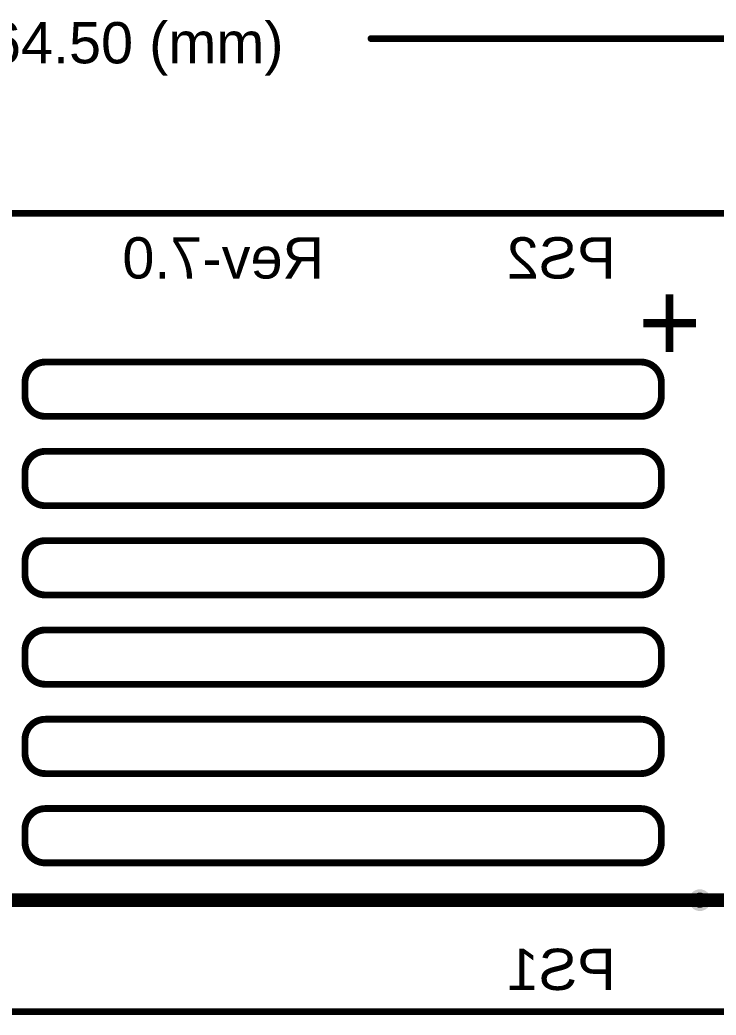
# Model space of a CAD drawing. Header units: millimetres. Extents: x -115 to 124, y -6 to 61.
# Drawn here: x -38.37 to -12.65, y -0.88 to 35.9 of the extents above; entities that cross this region are included whole.
import ezdxf

# ---------------------------------------------------------------- set-up
doc = ezdxf.new("R2010")
doc.units = ezdxf.units.MM
for name, color, linetype in [('BottomLayer', 5, 'Continuous'), ('BottomOverlay', 54, 'Continuous'), ('BottomSolder', 6, 'Continuous'), ('DrillDrawing', 1, 'Continuous'), ('Mechanical1', 6, 'Continuous'), ('Mechanical2', 216, 'Continuous'), ('MultiLayer', 9, 'Continuous'), ('TopLayer', 1, 'Continuous'), ('TopSolder', 216, 'Continuous'), ('ViaHoleLayer', 16, 'Continuous')]:
    doc.layers.add(name, color=color, linetype=linetype)
doc.styles.add('Arial', font='', dxfattribs={"height": 0.2})
doc.styles.get('Arial').set_extended_font_data('Arial')

# ---------------------------------------------------------------- blocks, each defined once
blk = doc.blocks.new('18650_CELL_PAD_B_11')
at = {"layer": 'BottomOverlay', "text_generation_flag": 2}
blk.add_text('+', height=3, rotation=180, dxfattribs=at).set_placement((6.347, 0.759))

msp = doc.modelspace()

# ---------------------------------------------------------------- hatches: boundary and pattern name
at = {"layer": 'BottomLayer'}
h = msp.add_hatch(color=5, dxfattribs=at)
edge = h.paths.add_edge_path()
edge.add_arc((-13.248, 3.37), 0.3, 0, 360)
at = {"layer": 'BottomSolder'}
h = msp.add_hatch(color=6, dxfattribs=at)
edge = h.paths.add_edge_path()
edge.add_arc((-13.248, 3.37), 0.402, 0, 360)
at = {"layer": 'TopLayer'}
h = msp.add_hatch(color=1, dxfattribs=at)
edge = h.paths.add_edge_path()
edge.add_arc((-13.248, 3.37), 0.3, 0, 360)
at = {"layer": 'TopSolder'}
h = msp.add_hatch(color=216, dxfattribs=at)
edge = h.paths.add_edge_path()
edge.add_arc((-13.248, 3.37), 0.402, 0, 360)
at = {"layer": 'ViaHoleLayer'}
h = msp.add_hatch(color=16, dxfattribs=at)
edge = h.paths.add_edge_path()
edge.add_arc((-13.248, 3.37), 0.15, 0, 360)

# ---------------------------------------------------------------- linework, layer by layer
at = {"layer": 'BottomLayer', "const_width": 0.508}
msp.add_lwpolyline([(-13.248, 3.37), (-7.48, 3.37)], dxfattribs=at)
at = {"layer": 'BottomLayer', "const_width": 0.254}
msp.add_lwpolyline([(-13.375, 3.37, 1), (-13.121, 3.37, 1)], format="xyb", close=True, dxfattribs=at)
at = {"layer": 'DrillDrawing'}
for points, const_width in [([(-12.994, 3.37, 1), (-13.502, 3.37, 1)], 0.0508), ([(-13.514, 3.37, 1), (-13.489, 3.37, 1)], 0.0254), ([(-13.006, 3.37, 1), (-12.981, 3.37, 1)], 0.0254)]:
    msp.add_lwpolyline(points, format="xyb", close=True, dxfattribs=dict(at, const_width=const_width))
at = {"layer": 'Mechanical1', "const_width": 0.254}
msp.add_lwpolyline([(-25.394, 35.204), (0, 35.204)], dxfattribs=at)
at = {"layer": 'Mechanical1', "const_width": 0.127}
msp.add_lwpolyline([(-25.458, 35.204, 1), (-25.331, 35.204, 1)], format="xyb", close=True, dxfattribs=at)
at = {"layer": 'Mechanical2', "const_width": 0.254}
for points in [[(-63.75, 28.75), (-0.75, 28.75)], [(-37.425, 23.254), (-15.425, 23.254)], [(-38.179, 22), (-38.179, 22.5)], [(-14.671, 22), (-14.671, 22.5)], [(-37.425, 21.246), (-15.425, 21.246)], [(-37.425, 19.954), (-15.425, 19.954)], [(-38.179, 18.7), (-38.179, 19.2)], [(-14.671, 18.7), (-14.671, 19.2)], [(-37.425, 17.946), (-15.425, 17.946)], [(-37.425, 16.654), (-15.425, 16.654)], [(-38.179, 15.4), (-38.179, 15.9)], [(-14.671, 15.4), (-14.671, 15.9)], [(-37.425, 14.646), (-15.425, 14.646)], [(-37.425, 13.354), (-15.425, 13.354)], [(-38.179, 12.1), (-38.179, 12.6)], [(-14.671, 12.1), (-14.671, 12.6)], [(-37.425, 11.346), (-15.425, 11.346)], [(-37.425, 10.054), (-15.425, 10.054)], [(-38.179, 8.8), (-38.179, 9.3)], [(-14.671, 8.8), (-14.671, 9.3)], [(-37.425, 8.046), (-15.425, 8.046)], [(-37.425, 6.754), (-15.425, 6.754)], [(-38.179, 5.5), (-38.179, 6)], [(-14.671, 5.5), (-14.671, 6)], [(-37.425, 4.746), (-15.425, 4.746)], [(-63.75, -0.75), (-0.75, -0.75)]]:
    msp.add_lwpolyline(points, dxfattribs=at)
for points in [[(-38.179, 22.5, -0.414214), (-37.425, 23.254)], [(-38.179, 22.5, -0.414214), (-37.425, 23.254)], [(-38.179, 22.5, -0.414214), (-37.425, 23.254)], [(-15.425, 23.254, -0.414214), (-14.671, 22.5)], [(-15.425, 23.254, -0.414214), (-14.671, 22.5)], [(-15.425, 23.254, -0.414214), (-14.671, 22.5)], [(-37.425, 21.246, -0.414214), (-38.179, 22)], [(-37.425, 21.246, -0.414214), (-38.179, 22)], [(-37.425, 21.246, -0.414214), (-38.179, 22)], [(-14.671, 22, -0.414214), (-15.425, 21.246)], [(-14.671, 22, -0.414214), (-15.425, 21.246)], [(-14.671, 22, -0.414214), (-15.425, 21.246)], [(-38.179, 19.2, -0.414214), (-37.425, 19.954)], [(-38.179, 19.2, -0.414214), (-37.425, 19.954)], [(-38.179, 19.2, -0.414214), (-37.425, 19.954)], [(-15.425, 19.954, -0.414214), (-14.671, 19.2)], [(-15.425, 19.954, -0.414214), (-14.671, 19.2)], [(-15.425, 19.954, -0.414214), (-14.671, 19.2)], [(-37.425, 17.946, -0.414214), (-38.179, 18.7)], [(-37.425, 17.946, -0.414214), (-38.179, 18.7)], [(-37.425, 17.946, -0.414214), (-38.179, 18.7)], [(-14.671, 18.7, -0.414214), (-15.425, 17.946)], [(-14.671, 18.7, -0.414214), (-15.425, 17.946)], [(-14.671, 18.7, -0.414214), (-15.425, 17.946)], [(-38.179, 15.9, -0.414214), (-37.425, 16.654)], [(-38.179, 15.9, -0.414214), (-37.425, 16.654)], [(-38.179, 15.9, -0.414214), (-37.425, 16.654)], [(-15.425, 16.654, -0.414214), (-14.671, 15.9)], [(-15.425, 16.654, -0.414214), (-14.671, 15.9)], [(-15.425, 16.654, -0.414214), (-14.671, 15.9)], [(-37.425, 14.646, -0.414214), (-38.179, 15.4)], [(-37.425, 14.646, -0.414214), (-38.179, 15.4)], [(-37.425, 14.646, -0.414214), (-38.179, 15.4)], [(-14.671, 15.4, -0.414214), (-15.425, 14.646)], [(-14.671, 15.4, -0.414214), (-15.425, 14.646)], [(-14.671, 15.4, -0.414214), (-15.425, 14.646)], [(-38.179, 12.6, -0.414214), (-37.425, 13.354)], [(-38.179, 12.6, -0.414214), (-37.425, 13.354)], [(-38.179, 12.6, -0.414214), (-37.425, 13.354)], [(-15.425, 13.354, -0.414214), (-14.671, 12.6)], [(-15.425, 13.354, -0.414214), (-14.671, 12.6)], [(-15.425, 13.354, -0.414214), (-14.671, 12.6)], [(-37.425, 11.346, -0.414214), (-38.179, 12.1)], [(-37.425, 11.346, -0.414214), (-38.179, 12.1)], [(-37.425, 11.346, -0.414214), (-38.179, 12.1)], [(-14.671, 12.1, -0.414214), (-15.425, 11.346)], [(-14.671, 12.1, -0.414214), (-15.425, 11.346)], [(-14.671, 12.1, -0.414214), (-15.425, 11.346)], [(-38.179, 9.3, -0.414214), (-37.425, 10.054)], [(-38.179, 9.3, -0.414214), (-37.425, 10.054)], [(-38.179, 9.3, -0.414214), (-37.425, 10.054)], [(-15.425, 10.054, -0.414214), (-14.671, 9.3)], [(-15.425, 10.054, -0.414214), (-14.671, 9.3)], [(-15.425, 10.054, -0.414214), (-14.671, 9.3)], [(-37.425, 8.046, -0.414214), (-38.179, 8.8)], [(-37.425, 8.046, -0.414214), (-38.179, 8.8)], [(-37.425, 8.046, -0.414214), (-38.179, 8.8)], [(-14.671, 8.8, -0.414214), (-15.425, 8.046)], [(-14.671, 8.8, -0.414214), (-15.425, 8.046)], [(-14.671, 8.8, -0.414214), (-15.425, 8.046)], [(-38.179, 6, -0.414214), (-37.425, 6.754)], [(-38.179, 6, -0.414214), (-37.425, 6.754)], [(-38.179, 6, -0.414214), (-37.425, 6.754)], [(-15.425, 6.754, -0.414214), (-14.671, 6)], [(-15.425, 6.754, -0.414214), (-14.671, 6)], [(-15.425, 6.754, -0.414214), (-14.671, 6)], [(-37.425, 4.746, -0.414214), (-38.179, 5.5)], [(-37.425, 4.746, -0.414214), (-38.179, 5.5)], [(-37.425, 4.746, -0.414214), (-38.179, 5.5)], [(-14.671, 5.5, -0.414214), (-15.425, 4.746)], [(-14.671, 5.5, -0.414214), (-15.425, 4.746)], [(-14.671, 5.5, -0.414214), (-15.425, 4.746)]]:
    msp.add_lwpolyline(points, format="xyb", dxfattribs=at)
at = {"layer": 'Mechanical2', "const_width": 0.127}
for points in [[(-37.489, 23.254, 1), (-37.362, 23.254, 1)], [(-37.489, 23.254, 1), (-37.362, 23.254, 1)], [(-37.489, 23.254, 1), (-37.362, 23.254, 1)], [(-37.489, 23.254, 1), (-37.362, 23.254, 1)], [(-15.489, 23.254, 1), (-15.362, 23.254, 1)], [(-15.489, 23.254, 1), (-15.362, 23.254, 1)], [(-15.489, 23.254, 1), (-15.362, 23.254, 1)], [(-15.489, 23.254, 1), (-15.362, 23.254, 1)], [(-38.242, 22.5, 1), (-38.115, 22.5, 1)], [(-38.242, 22.5, 1), (-38.115, 22.5, 1)], [(-38.242, 22.5, 1), (-38.115, 22.5, 1)], [(-38.242, 22.5, 1), (-38.115, 22.5, 1)], [(-14.735, 22.5, 1), (-14.608, 22.5, 1)], [(-14.735, 22.5, 1), (-14.608, 22.5, 1)], [(-14.735, 22.5, 1), (-14.608, 22.5, 1)], [(-14.735, 22.5, 1), (-14.608, 22.5, 1)], [(-38.242, 22, 1), (-38.115, 22, 1)], [(-38.242, 22, 1), (-38.115, 22, 1)], [(-38.242, 22, 1), (-38.115, 22, 1)], [(-38.242, 22, 1), (-38.115, 22, 1)], [(-14.735, 22, 1), (-14.608, 22, 1)], [(-14.735, 22, 1), (-14.608, 22, 1)], [(-14.735, 22, 1), (-14.608, 22, 1)], [(-14.735, 22, 1), (-14.608, 22, 1)], [(-37.489, 21.246, 1), (-37.362, 21.246, 1)], [(-37.489, 21.246, 1), (-37.362, 21.246, 1)], [(-37.489, 21.246, 1), (-37.362, 21.246, 1)], [(-37.489, 21.246, 1), (-37.362, 21.246, 1)], [(-15.489, 21.246, 1), (-15.362, 21.246, 1)], [(-15.489, 21.246, 1), (-15.362, 21.246, 1)], [(-15.489, 21.246, 1), (-15.362, 21.246, 1)], [(-15.489, 21.246, 1), (-15.362, 21.246, 1)], [(-37.489, 19.954, 1), (-37.362, 19.954, 1)], [(-37.489, 19.954, 1), (-37.362, 19.954, 1)], [(-37.489, 19.954, 1), (-37.362, 19.954, 1)], [(-37.489, 19.954, 1), (-37.362, 19.954, 1)], [(-15.489, 19.954, 1), (-15.362, 19.954, 1)], [(-15.489, 19.954, 1), (-15.362, 19.954, 1)], [(-15.489, 19.954, 1), (-15.362, 19.954, 1)], [(-15.489, 19.954, 1), (-15.362, 19.954, 1)], [(-38.242, 19.2, 1), (-38.115, 19.2, 1)], [(-38.242, 19.2, 1), (-38.115, 19.2, 1)], [(-38.242, 19.2, 1), (-38.115, 19.2, 1)], [(-38.242, 19.2, 1), (-38.115, 19.2, 1)], [(-14.735, 19.2, 1), (-14.608, 19.2, 1)], [(-14.735, 19.2, 1), (-14.608, 19.2, 1)], [(-14.735, 19.2, 1), (-14.608, 19.2, 1)], [(-14.735, 19.2, 1), (-14.608, 19.2, 1)], [(-38.242, 18.7, 1), (-38.115, 18.7, 1)], [(-38.242, 18.7, 1), (-38.115, 18.7, 1)], [(-38.242, 18.7, 1), (-38.115, 18.7, 1)], [(-38.242, 18.7, 1), (-38.115, 18.7, 1)], [(-14.735, 18.7, 1), (-14.608, 18.7, 1)], [(-14.735, 18.7, 1), (-14.608, 18.7, 1)], [(-14.735, 18.7, 1), (-14.608, 18.7, 1)], [(-14.735, 18.7, 1), (-14.608, 18.7, 1)], [(-37.489, 17.946, 1), (-37.362, 17.946, 1)], [(-37.489, 17.946, 1), (-37.362, 17.946, 1)], [(-37.489, 17.946, 1), (-37.362, 17.946, 1)], [(-37.489, 17.946, 1), (-37.362, 17.946, 1)], [(-15.489, 17.946, 1), (-15.362, 17.946, 1)], [(-15.489, 17.946, 1), (-15.362, 17.946, 1)], [(-15.489, 17.946, 1), (-15.362, 17.946, 1)], [(-15.489, 17.946, 1), (-15.362, 17.946, 1)], [(-37.489, 16.654, 1), (-37.362, 16.654, 1)], [(-37.489, 16.654, 1), (-37.362, 16.654, 1)], [(-37.489, 16.654, 1), (-37.362, 16.654, 1)], [(-37.489, 16.654, 1), (-37.362, 16.654, 1)], [(-15.489, 16.654, 1), (-15.362, 16.654, 1)], [(-15.489, 16.654, 1), (-15.362, 16.654, 1)], [(-15.489, 16.654, 1), (-15.362, 16.654, 1)], [(-15.489, 16.654, 1), (-15.362, 16.654, 1)], [(-38.242, 15.9, 1), (-38.115, 15.9, 1)], [(-38.242, 15.9, 1), (-38.115, 15.9, 1)], [(-38.242, 15.9, 1), (-38.115, 15.9, 1)], [(-38.242, 15.9, 1), (-38.115, 15.9, 1)], [(-14.735, 15.9, 1), (-14.608, 15.9, 1)], [(-14.735, 15.9, 1), (-14.608, 15.9, 1)], [(-14.735, 15.9, 1), (-14.608, 15.9, 1)], [(-14.735, 15.9, 1), (-14.608, 15.9, 1)], [(-38.242, 15.4, 1), (-38.115, 15.4, 1)], [(-38.242, 15.4, 1), (-38.115, 15.4, 1)], [(-38.242, 15.4, 1), (-38.115, 15.4, 1)], [(-38.242, 15.4, 1), (-38.115, 15.4, 1)], [(-14.735, 15.4, 1), (-14.608, 15.4, 1)], [(-14.735, 15.4, 1), (-14.608, 15.4, 1)], [(-14.735, 15.4, 1), (-14.608, 15.4, 1)], [(-14.735, 15.4, 1), (-14.608, 15.4, 1)], [(-37.489, 14.646, 1), (-37.362, 14.646, 1)], [(-37.489, 14.646, 1), (-37.362, 14.646, 1)], [(-37.489, 14.646, 1), (-37.362, 14.646, 1)], [(-37.489, 14.646, 1), (-37.362, 14.646, 1)], [(-15.489, 14.646, 1), (-15.362, 14.646, 1)], [(-15.489, 14.646, 1), (-15.362, 14.646, 1)], [(-15.489, 14.646, 1), (-15.362, 14.646, 1)], [(-15.489, 14.646, 1), (-15.362, 14.646, 1)], [(-37.489, 13.354, 1), (-37.362, 13.354, 1)], [(-37.489, 13.354, 1), (-37.362, 13.354, 1)], [(-37.489, 13.354, 1), (-37.362, 13.354, 1)], [(-37.489, 13.354, 1), (-37.362, 13.354, 1)], [(-15.489, 13.354, 1), (-15.362, 13.354, 1)], [(-15.489, 13.354, 1), (-15.362, 13.354, 1)], [(-15.489, 13.354, 1), (-15.362, 13.354, 1)], [(-15.489, 13.354, 1), (-15.362, 13.354, 1)], [(-38.242, 12.6, 1), (-38.115, 12.6, 1)], [(-38.242, 12.6, 1), (-38.115, 12.6, 1)], [(-38.242, 12.6, 1), (-38.115, 12.6, 1)], [(-38.242, 12.6, 1), (-38.115, 12.6, 1)], [(-14.735, 12.6, 1), (-14.608, 12.6, 1)], [(-14.735, 12.6, 1), (-14.608, 12.6, 1)], [(-14.735, 12.6, 1), (-14.608, 12.6, 1)], [(-14.735, 12.6, 1), (-14.608, 12.6, 1)], [(-38.242, 12.1, 1), (-38.115, 12.1, 1)], [(-38.242, 12.1, 1), (-38.115, 12.1, 1)], [(-38.242, 12.1, 1), (-38.115, 12.1, 1)], [(-38.242, 12.1, 1), (-38.115, 12.1, 1)], [(-14.735, 12.1, 1), (-14.608, 12.1, 1)], [(-14.735, 12.1, 1), (-14.608, 12.1, 1)], [(-14.735, 12.1, 1), (-14.608, 12.1, 1)], [(-14.735, 12.1, 1), (-14.608, 12.1, 1)], [(-37.489, 11.346, 1), (-37.362, 11.346, 1)], [(-37.489, 11.346, 1), (-37.362, 11.346, 1)], [(-37.489, 11.346, 1), (-37.362, 11.346, 1)], [(-37.489, 11.346, 1), (-37.362, 11.346, 1)], [(-15.489, 11.346, 1), (-15.362, 11.346, 1)], [(-15.489, 11.346, 1), (-15.362, 11.346, 1)], [(-15.489, 11.346, 1), (-15.362, 11.346, 1)], [(-15.489, 11.346, 1), (-15.362, 11.346, 1)], [(-37.489, 10.054, 1), (-37.362, 10.054, 1)], [(-37.489, 10.054, 1), (-37.362, 10.054, 1)], [(-37.489, 10.054, 1), (-37.362, 10.054, 1)], [(-37.489, 10.054, 1), (-37.362, 10.054, 1)], [(-15.489, 10.054, 1), (-15.362, 10.054, 1)], [(-15.489, 10.054, 1), (-15.362, 10.054, 1)], [(-15.489, 10.054, 1), (-15.362, 10.054, 1)], [(-15.489, 10.054, 1), (-15.362, 10.054, 1)], [(-38.242, 9.3, 1), (-38.115, 9.3, 1)], [(-38.242, 9.3, 1), (-38.115, 9.3, 1)], [(-38.242, 9.3, 1), (-38.115, 9.3, 1)], [(-38.242, 9.3, 1), (-38.115, 9.3, 1)], [(-14.735, 9.3, 1), (-14.608, 9.3, 1)], [(-14.735, 9.3, 1), (-14.608, 9.3, 1)], [(-14.735, 9.3, 1), (-14.608, 9.3, 1)], [(-14.735, 9.3, 1), (-14.608, 9.3, 1)], [(-38.242, 8.8, 1), (-38.115, 8.8, 1)], [(-38.242, 8.8, 1), (-38.115, 8.8, 1)], [(-38.242, 8.8, 1), (-38.115, 8.8, 1)], [(-38.242, 8.8, 1), (-38.115, 8.8, 1)], [(-14.735, 8.8, 1), (-14.608, 8.8, 1)], [(-14.735, 8.8, 1), (-14.608, 8.8, 1)], [(-14.735, 8.8, 1), (-14.608, 8.8, 1)], [(-14.735, 8.8, 1), (-14.608, 8.8, 1)], [(-37.489, 8.046, 1), (-37.362, 8.046, 1)], [(-37.489, 8.046, 1), (-37.362, 8.046, 1)], [(-37.489, 8.046, 1), (-37.362, 8.046, 1)], [(-37.489, 8.046, 1), (-37.362, 8.046, 1)], [(-15.489, 8.046, 1), (-15.362, 8.046, 1)], [(-15.489, 8.046, 1), (-15.362, 8.046, 1)], [(-15.489, 8.046, 1), (-15.362, 8.046, 1)], [(-15.489, 8.046, 1), (-15.362, 8.046, 1)], [(-37.489, 6.754, 1), (-37.362, 6.754, 1)], [(-37.489, 6.754, 1), (-37.362, 6.754, 1)], [(-37.489, 6.754, 1), (-37.362, 6.754, 1)], [(-37.489, 6.754, 1), (-37.362, 6.754, 1)], [(-15.489, 6.754, 1), (-15.362, 6.754, 1)], [(-15.489, 6.754, 1), (-15.362, 6.754, 1)], [(-15.489, 6.754, 1), (-15.362, 6.754, 1)], [(-15.489, 6.754, 1), (-15.362, 6.754, 1)], [(-38.242, 6, 1), (-38.115, 6, 1)], [(-38.242, 6, 1), (-38.115, 6, 1)], [(-38.242, 6, 1), (-38.115, 6, 1)], [(-38.242, 6, 1), (-38.115, 6, 1)], [(-14.735, 6, 1), (-14.608, 6, 1)], [(-14.735, 6, 1), (-14.608, 6, 1)], [(-14.735, 6, 1), (-14.608, 6, 1)], [(-14.735, 6, 1), (-14.608, 6, 1)], [(-38.242, 5.5, 1), (-38.115, 5.5, 1)], [(-38.242, 5.5, 1), (-38.115, 5.5, 1)], [(-38.242, 5.5, 1), (-38.115, 5.5, 1)], [(-38.242, 5.5, 1), (-38.115, 5.5, 1)], [(-14.735, 5.5, 1), (-14.608, 5.5, 1)], [(-14.735, 5.5, 1), (-14.608, 5.5, 1)], [(-14.735, 5.5, 1), (-14.608, 5.5, 1)], [(-14.735, 5.5, 1), (-14.608, 5.5, 1)], [(-37.489, 4.746, 1), (-37.362, 4.746, 1)], [(-37.489, 4.746, 1), (-37.362, 4.746, 1)], [(-37.489, 4.746, 1), (-37.362, 4.746, 1)], [(-37.489, 4.746, 1), (-37.362, 4.746, 1)], [(-15.489, 4.746, 1), (-15.362, 4.746, 1)], [(-15.489, 4.746, 1), (-15.362, 4.746, 1)], [(-15.489, 4.746, 1), (-15.362, 4.746, 1)], [(-15.489, 4.746, 1), (-15.362, 4.746, 1)]]:
    msp.add_lwpolyline(points, format="xyb", close=True, dxfattribs=at)
at = {"layer": 'MultiLayer'}
for p, q in [((-37.905, 23.085), (-37.782, 23.168)), ((-37.782, 23.168), (-37.645, 23.225)), ((-37.645, 23.225), (-37.499, 23.254)), ((-37.499, 23.254), (-37.425, 23.254)), ((-37.425, 23.254), (-37.425, 23.254)), ((-37.425, 23.254), (-15.425, 23.254)), ((-15.425, 23.254), (-15.351, 23.254)), ((-15.351, 23.254), (-15.205, 23.225)), ((-15.205, 23.225), (-15.068, 23.168)), ((-15.068, 23.168), (-14.945, 23.085)), ((-38.15, 22.72), (-38.093, 22.857)), ((-38.093, 22.857), (-38.01, 22.98)), ((-38.01, 22.98), (-37.905, 23.085)), ((-14.945, 23.085), (-14.84, 22.98)), ((-14.84, 22.98), (-14.757, 22.857)), ((-14.757, 22.857), (-14.7, 22.72)), ((-38.179, 22.574), (-38.15, 22.72)), ((-38.179, 22.5), (-38.179, 22.574)), ((-38.179, 22), (-38.179, 22.5)), ((-14.7, 22.72), (-14.671, 22.574)), ((-14.671, 22.574), (-14.671, 22.5)), ((-14.671, 22.5), (-14.671, 22.5)), ((-14.671, 22.5), (-14.671, 22)), ((-38.179, 22), (-38.179, 22)), ((-38.179, 21.926), (-38.179, 22)), ((-38.15, 21.78), (-38.179, 21.926)), ((-38.093, 21.643), (-38.15, 21.78)), ((-14.7, 21.78), (-14.757, 21.643)), ((-14.671, 21.926), (-14.7, 21.78)), ((-14.671, 22), (-14.671, 21.926)), ((-38.01, 21.52), (-38.093, 21.643)), ((-37.905, 21.415), (-38.01, 21.52)), ((-37.782, 21.332), (-37.905, 21.415)), ((-37.645, 21.275), (-37.782, 21.332)), ((-15.068, 21.332), (-15.205, 21.275)), ((-14.945, 21.415), (-15.068, 21.332)), ((-14.84, 21.52), (-14.945, 21.415)), ((-14.757, 21.643), (-14.84, 21.52)), ((-37.499, 21.246), (-37.645, 21.275)), ((-37.425, 21.246), (-37.499, 21.246)), ((-15.425, 21.246), (-37.425, 21.246)), ((-15.351, 21.246), (-15.425, 21.246)), ((-15.425, 21.246), (-15.425, 21.246)), ((-15.205, 21.275), (-15.351, 21.246)), ((-37.905, 19.785), (-37.782, 19.868)), ((-37.782, 19.868), (-37.645, 19.925)), ((-37.645, 19.925), (-37.499, 19.954)), ((-37.499, 19.954), (-37.425, 19.954)), ((-37.425, 19.954), (-37.425, 19.954)), ((-37.425, 19.954), (-15.425, 19.954)), ((-15.425, 19.954), (-15.351, 19.954)), ((-15.351, 19.954), (-15.205, 19.925)), ((-15.205, 19.925), (-15.068, 19.868)), ((-15.068, 19.868), (-14.945, 19.785)), ((-38.15, 19.42), (-38.093, 19.557)), ((-38.093, 19.557), (-38.01, 19.68)), ((-38.01, 19.68), (-37.905, 19.785)), ((-14.945, 19.785), (-14.84, 19.68)), ((-14.84, 19.68), (-14.757, 19.557)), ((-14.757, 19.557), (-14.7, 19.42)), ((-38.179, 19.274), (-38.15, 19.42)), ((-38.179, 19.2), (-38.179, 19.274)), ((-38.179, 18.7), (-38.179, 19.2)), ((-14.7, 19.42), (-14.671, 19.274)), ((-14.671, 19.274), (-14.671, 19.2)), ((-14.671, 19.2), (-14.671, 19.2)), ((-14.671, 19.2), (-14.671, 18.7)), ((-38.179, 18.7), (-38.179, 18.7)), ((-38.179, 18.626), (-38.179, 18.7)), ((-38.15, 18.48), (-38.179, 18.626)), ((-38.093, 18.343), (-38.15, 18.48)), ((-14.7, 18.48), (-14.757, 18.343)), ((-14.671, 18.626), (-14.7, 18.48)), ((-14.671, 18.7), (-14.671, 18.626)), ((-38.01, 18.22), (-38.093, 18.343)), ((-37.905, 18.115), (-38.01, 18.22)), ((-37.782, 18.032), (-37.905, 18.115)), ((-37.645, 17.975), (-37.782, 18.032)), ((-15.068, 18.032), (-15.205, 17.975)), ((-14.945, 18.115), (-15.068, 18.032)), ((-14.84, 18.22), (-14.945, 18.115)), ((-14.757, 18.343), (-14.84, 18.22)), ((-37.499, 17.946), (-37.645, 17.975)), ((-37.425, 17.946), (-37.499, 17.946)), ((-15.425, 17.946), (-37.425, 17.946)), ((-15.351, 17.946), (-15.425, 17.946)), ((-15.425, 17.946), (-15.425, 17.946)), ((-15.205, 17.975), (-15.351, 17.946)), ((-37.905, 16.485), (-37.782, 16.568)), ((-37.782, 16.568), (-37.645, 16.625)), ((-37.645, 16.625), (-37.499, 16.654)), ((-37.499, 16.654), (-37.425, 16.654)), ((-37.425, 16.654), (-37.425, 16.654)), ((-37.425, 16.654), (-15.425, 16.654)), ((-15.425, 16.654), (-15.351, 16.654)), ((-15.351, 16.654), (-15.205, 16.625)), ((-15.205, 16.625), (-15.068, 16.568)), ((-15.068, 16.568), (-14.945, 16.485)), ((-38.15, 16.12), (-38.093, 16.257)), ((-38.093, 16.257), (-38.01, 16.38)), ((-38.01, 16.38), (-37.905, 16.485)), ((-14.945, 16.485), (-14.84, 16.38)), ((-14.84, 16.38), (-14.757, 16.257)), ((-14.757, 16.257), (-14.7, 16.12)), ((-38.179, 15.974), (-38.15, 16.12)), ((-38.179, 15.9), (-38.179, 15.974)), ((-38.179, 15.4), (-38.179, 15.9)), ((-14.7, 16.12), (-14.671, 15.974)), ((-14.671, 15.974), (-14.671, 15.9)), ((-14.671, 15.9), (-14.671, 15.9)), ((-14.671, 15.9), (-14.671, 15.4)), ((-38.179, 15.4), (-38.179, 15.4)), ((-38.179, 15.326), (-38.179, 15.4)), ((-38.15, 15.18), (-38.179, 15.326)), ((-38.093, 15.043), (-38.15, 15.18)), ((-14.7, 15.18), (-14.757, 15.043)), ((-14.671, 15.326), (-14.7, 15.18)), ((-14.671, 15.4), (-14.671, 15.326)), ((-38.01, 14.92), (-38.093, 15.043)), ((-37.905, 14.815), (-38.01, 14.92)), ((-37.782, 14.732), (-37.905, 14.815)), ((-37.645, 14.675), (-37.782, 14.732)), ((-15.068, 14.732), (-15.205, 14.675)), ((-14.945, 14.815), (-15.068, 14.732)), ((-14.84, 14.92), (-14.945, 14.815)), ((-14.757, 15.043), (-14.84, 14.92)), ((-37.499, 14.646), (-37.645, 14.675)), ((-37.425, 14.646), (-37.499, 14.646)), ((-15.425, 14.646), (-37.425, 14.646)), ((-15.351, 14.646), (-15.425, 14.646)), ((-15.425, 14.646), (-15.425, 14.646)), ((-15.205, 14.675), (-15.351, 14.646)), ((-37.782, 13.268), (-37.905, 13.185)), ((-37.645, 13.325), (-37.782, 13.268)), ((-37.499, 13.354), (-37.645, 13.325)), ((-37.425, 13.354), (-37.499, 13.354)), ((-15.425, 13.354), (-37.425, 13.354)), ((-15.351, 13.354), (-15.425, 13.354)), ((-15.425, 13.354), (-15.425, 13.354)), ((-15.205, 13.325), (-15.351, 13.354)), ((-15.068, 13.268), (-15.205, 13.325)), ((-14.945, 13.185), (-15.068, 13.268)), ((-38.093, 12.957), (-38.15, 12.82)), ((-38.01, 13.08), (-38.093, 12.957)), ((-37.905, 13.185), (-38.01, 13.08)), ((-14.84, 13.08), (-14.945, 13.185)), ((-14.757, 12.957), (-14.84, 13.08)), ((-14.7, 12.82), (-14.757, 12.957)), ((-38.15, 12.82), (-38.179, 12.674)), ((-38.179, 12.674), (-38.179, 12.6)), ((-38.179, 12.6), (-38.179, 12.1)), ((-38.179, 12.6), (-38.179, 12.6)), ((-14.671, 12.674), (-14.7, 12.82)), ((-14.671, 12.6), (-14.671, 12.674)), ((-14.671, 12.1), (-14.671, 12.6)), ((-38.179, 12.1), (-38.179, 12.026)), ((-38.179, 12.026), (-38.15, 11.88)), ((-38.15, 11.88), (-38.093, 11.743)), ((-14.757, 11.743), (-14.7, 11.88)), ((-14.7, 11.88), (-14.671, 12.026)), ((-14.671, 12.026), (-14.671, 12.1)), ((-14.671, 12.1), (-14.671, 12.1)), ((-38.093, 11.743), (-38.01, 11.62)), ((-38.01, 11.62), (-37.905, 11.515)), ((-37.905, 11.515), (-37.782, 11.432)), ((-37.782, 11.432), (-37.645, 11.375)), ((-15.205, 11.375), (-15.068, 11.432)), ((-15.068, 11.432), (-14.945, 11.515)), ((-14.945, 11.515), (-14.84, 11.62)), ((-14.84, 11.62), (-14.757, 11.743)), ((-37.645, 11.375), (-37.499, 11.346)), ((-37.499, 11.346), (-37.425, 11.346)), ((-37.425, 11.346), (-37.425, 11.346)), ((-37.425, 11.346), (-15.425, 11.346)), ((-15.425, 11.346), (-15.351, 11.346)), ((-15.351, 11.346), (-15.205, 11.375)), ((-37.905, 9.885), (-37.782, 9.968)), ((-37.782, 9.968), (-37.645, 10.025)), ((-37.645, 10.025), (-37.499, 10.054)), ((-37.499, 10.054), (-37.425, 10.054)), ((-37.425, 10.054), (-37.425, 10.054)), ((-37.425, 10.054), (-15.425, 10.054)), ((-15.425, 10.054), (-15.351, 10.054)), ((-15.351, 10.054), (-15.205, 10.025)), ((-15.205, 10.025), (-15.068, 9.968)), ((-15.068, 9.968), (-14.945, 9.885)), ((-38.15, 9.52), (-38.093, 9.657)), ((-38.093, 9.657), (-38.01, 9.78)), ((-38.01, 9.78), (-37.905, 9.885)), ((-14.945, 9.885), (-14.84, 9.78)), ((-14.84, 9.78), (-14.757, 9.657)), ((-14.757, 9.657), (-14.7, 9.52)), ((-38.179, 9.374), (-38.15, 9.52)), ((-38.179, 9.3), (-38.179, 9.374)), ((-38.179, 8.8), (-38.179, 9.3)), ((-14.7, 9.52), (-14.671, 9.374)), ((-14.671, 9.374), (-14.671, 9.3)), ((-14.671, 9.3), (-14.671, 9.3)), ((-14.671, 9.3), (-14.671, 8.8)), ((-38.179, 8.8), (-38.179, 8.8)), ((-38.179, 8.726), (-38.179, 8.8)), ((-38.15, 8.58), (-38.179, 8.726)), ((-38.093, 8.443), (-38.15, 8.58)), ((-14.7, 8.58), (-14.757, 8.443)), ((-14.671, 8.726), (-14.7, 8.58)), ((-14.671, 8.8), (-14.671, 8.726)), ((-38.01, 8.32), (-38.093, 8.443)), ((-37.905, 8.215), (-38.01, 8.32)), ((-37.782, 8.132), (-37.905, 8.215)), ((-37.645, 8.075), (-37.782, 8.132)), ((-15.068, 8.132), (-15.205, 8.075)), ((-14.945, 8.215), (-15.068, 8.132)), ((-14.84, 8.32), (-14.945, 8.215)), ((-14.757, 8.443), (-14.84, 8.32)), ((-37.499, 8.046), (-37.645, 8.075)), ((-37.425, 8.046), (-37.499, 8.046)), ((-15.425, 8.046), (-37.425, 8.046)), ((-15.351, 8.046), (-15.425, 8.046)), ((-15.425, 8.046), (-15.425, 8.046)), ((-15.205, 8.075), (-15.351, 8.046)), ((-37.905, 6.585), (-37.782, 6.668)), ((-37.782, 6.668), (-37.645, 6.725)), ((-37.645, 6.725), (-37.499, 6.754)), ((-37.499, 6.754), (-37.425, 6.754)), ((-37.425, 6.754), (-37.425, 6.754)), ((-37.425, 6.754), (-15.425, 6.754)), ((-15.425, 6.754), (-15.351, 6.754)), ((-15.351, 6.754), (-15.205, 6.725)), ((-15.205, 6.725), (-15.068, 6.668)), ((-15.068, 6.668), (-14.945, 6.585)), ((-38.15, 6.22), (-38.093, 6.357)), ((-38.093, 6.357), (-38.01, 6.48)), ((-38.01, 6.48), (-37.905, 6.585)), ((-14.945, 6.585), (-14.84, 6.48)), ((-14.84, 6.48), (-14.757, 6.357)), ((-14.757, 6.357), (-14.7, 6.22)), ((-38.179, 6.074), (-38.15, 6.22)), ((-38.179, 6), (-38.179, 6.074)), ((-38.179, 5.5), (-38.179, 6)), ((-14.7, 6.22), (-14.671, 6.074)), ((-14.671, 6.074), (-14.671, 6)), ((-14.671, 6), (-14.671, 6)), ((-14.671, 6), (-14.671, 5.5)), ((-38.179, 5.5), (-38.179, 5.5)), ((-38.179, 5.426), (-38.179, 5.5)), ((-38.15, 5.28), (-38.179, 5.426)), ((-38.093, 5.143), (-38.15, 5.28)), ((-14.7, 5.28), (-14.757, 5.143)), ((-14.671, 5.426), (-14.7, 5.28)), ((-14.671, 5.5), (-14.671, 5.426)), ((-38.01, 5.02), (-38.093, 5.143)), ((-37.905, 4.915), (-38.01, 5.02)), ((-37.782, 4.832), (-37.905, 4.915)), ((-37.645, 4.775), (-37.782, 4.832)), ((-15.068, 4.832), (-15.205, 4.775)), ((-14.945, 4.915), (-15.068, 4.832)), ((-14.84, 5.02), (-14.945, 4.915)), ((-14.757, 5.143), (-14.84, 5.02)), ((-37.499, 4.746), (-37.645, 4.775)), ((-37.425, 4.746), (-37.499, 4.746)), ((-15.425, 4.746), (-37.425, 4.746)), ((-15.351, 4.746), (-15.425, 4.746)), ((-15.425, 4.746), (-15.425, 4.746)), ((-15.205, 4.775), (-15.351, 4.746))]:
    msp.add_line(p, q, dxfattribs=at)
at = {"layer": 'TopLayer', "const_width": 0.508}
msp.add_lwpolyline([(-38.681, 3.37), (-13.248, 3.37)], dxfattribs=at)
at = {"layer": 'TopLayer', "const_width": 0.254}
msp.add_lwpolyline([(-13.375, 3.37, 1), (-13.121, 3.37, 1)], format="xyb", close=True, dxfattribs=at)

# ---------------------------------------------------------------- block references
at = {"rotation": 180}
msp.add_blockref('18650_CELL_PAD_B_11', (-6.85, 24), dxfattribs=at)

# ---------------------------------------------------------------- texts
at = {"layer": 'BottomOverlay', "style": 'Arial', "text_generation_flag": 2}
for s, p in [('Rev-7.0', (-27.129, 26.34)), ('PS2', (-16.358, 26.34)), ('PS1', (-16.358, 0.051))]:
    msp.add_text(s, height=1.524, dxfattribs=at).set_placement(p)
at = {"layer": 'Mechanical1', "style": 'Arial'}
msp.add_text('64.50 (mm)', height=1.524, dxfattribs=at).set_placement((-39.512, 34.29))

doc.saveas('drawing.dxf')
